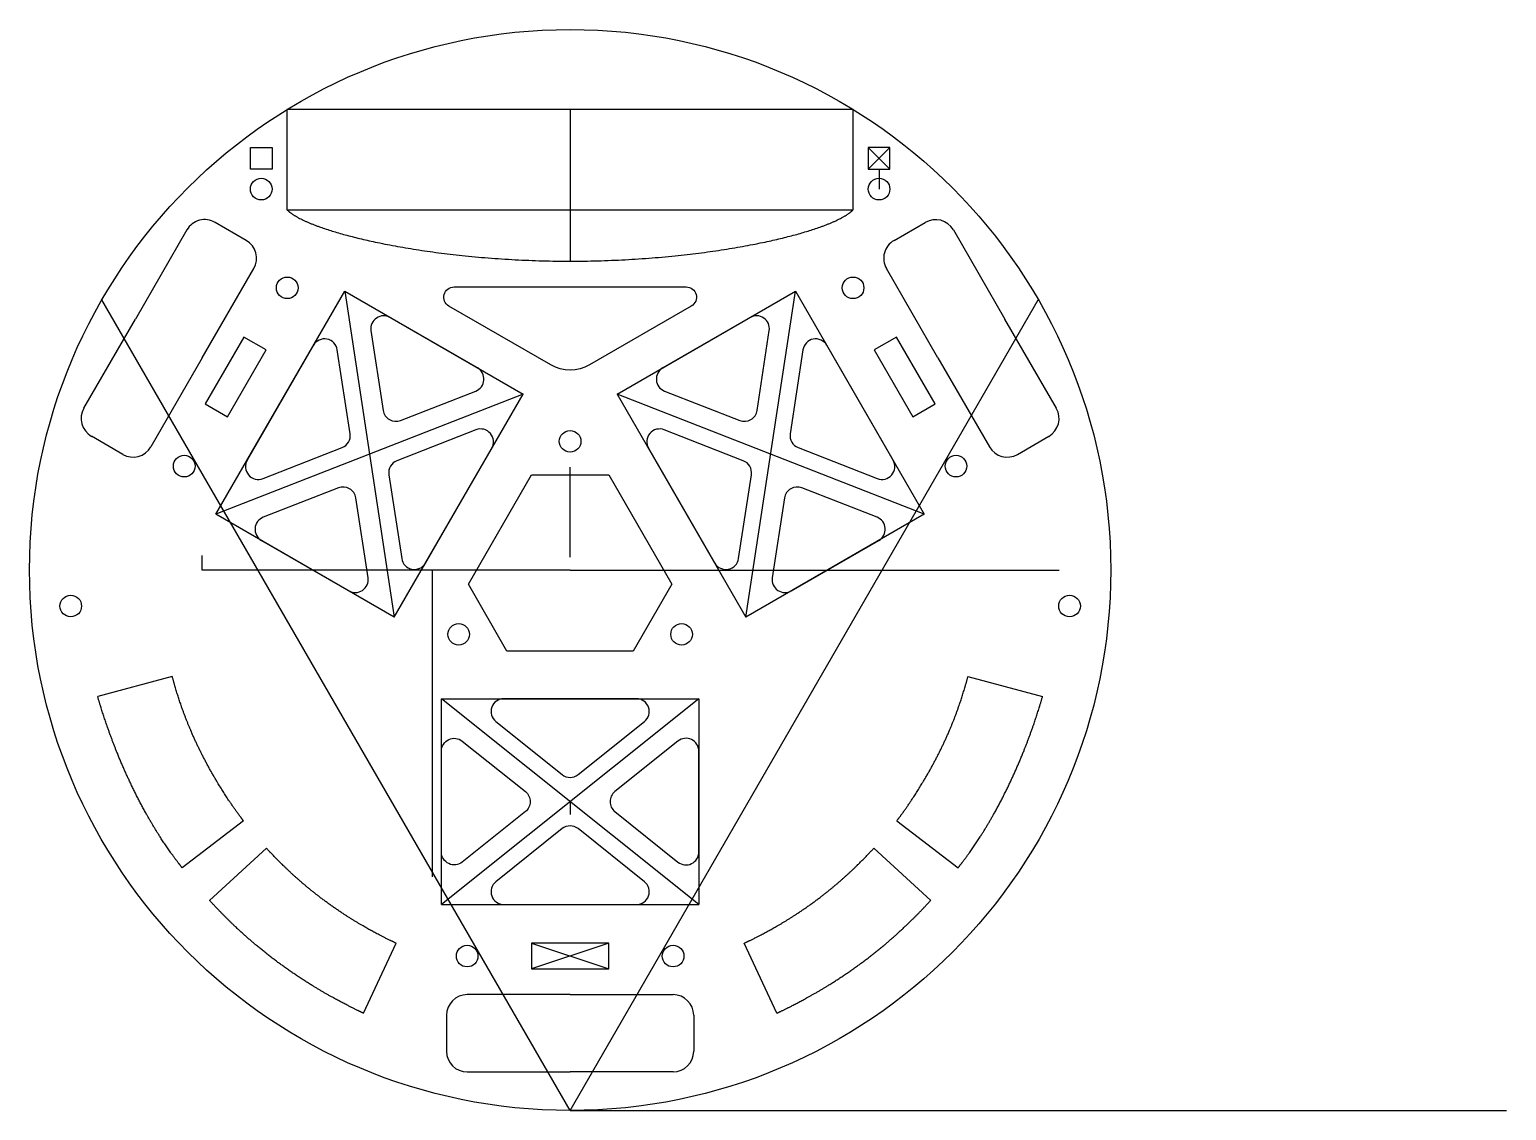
# Model space of a CAD drawing. Header units: millimetres. Extents: x -105 to 182, y -105 to 105.
import ezdxf

# ---------------------------------------------------------------- set-up
doc = ezdxf.new("R2010")
doc.units = ezdxf.units.MM
doc.layers.get('0').update_dxf_attribs({"linetype": 'CONTINUOUS'})

msp = doc.modelspace()

# ---------------------------------------------------------------- linework, layer by layer
for p, q in [((0, 89.44), (0, 60)), ((62.1, 82.1), (57.9, 77.9)), ((57.9, 82.1), (62.1, 77.9)), ((60, 77.9), (60, 74)), ((-74.44, 66.07), (-84.44, 48.75)), ((-62.91, 64.03), (-68.97, 67.53)), ((62.91, 64.03), (68.97, 67.53)), ((74.44, 66.07), (84.44, 48.75)), ((-71.45, 41.25), (-61.45, 58.57)), ((71.45, 41.25), (61.45, 58.57)), ((0, -105), (-90.93, 52.5)), ((-43.79, 54.15), (-9.15, 34.15)), ((0, -105), (90.93, 52.5)), ((9.15, 34.15), (43.79, 54.15)), ((-94.44, 31.43), (-84.44, 48.75)), ((94.44, 31.43), (84.44, 48.75)), ((-71.45, 41.25), (-81.45, 23.93)), ((71.45, 41.25), (81.45, 23.93)), ((-86.91, 22.47), (-92.97, 25.97)), ((86.91, 22.47), (92.97, 25.97)), ((0, 2.5), (0, 20)), ((-34.15, -9.15), (-68.79, 10.85)), ((68.79, 10.85), (34.15, -9.15)), ((-71.5, 0), (-71.5, 2.8)), ((0, 0), (-71.5, 0)), ((0, 0), (-26.79, 0)), ((-26.79, 0), (-26.79, -59.61)), ((0, 0), (95, 0)), ((0, 0), (95, 0)), ((0, 0), (95, 0)), ((0, 0), (95, 0)), ((0, 0), (95, 0)), ((-77.27, -20.71), (-91.76, -24.59)), ((77.27, -20.71), (91.76, -24.59)), ((-25, -65), (-25, -25)), ((25, -25), (25, -65)), ((0, -45), (0, -47.5)), ((-63.47, -48.7), (-75.37, -57.83)), ((63.47, -48.7), (75.37, -57.83)), ((-70.04, -64.18), (-58.98, -54.05)), ((70.04, -64.18), (58.98, -54.05)), ((-40.15, -86.1), (-33.81, -72.5)), ((7.5, -72.5), (-7.5, -77.5)), ((-7.5, -72.5), (7.5, -77.5)), ((40.15, -86.1), (33.81, -72.5)), ((0, -82.5), (-20, -82.5)), ((0, -82.5), (20, -82.5)), ((-24, -86.5), (-24, -93.5)), ((24, -86.5), (24, -93.5)), ((-20, -97.5), (0, -97.5)), ((20, -97.5), (0, -97.5)), ((0, -105), (181.87, -105)), ((0, -105), (181.87, -105))]:
    msp.add_line(p, q)
for points in [[(0, 70), (55, 70), (55, 89.44), (-55, 89.44), (-55, 70)], [(-62.1, 77.9), (-62.1, 82.1), (-57.9, 82.1), (-57.9, 77.9)], [(62.1, 82.1), (57.9, 82.1), (57.9, 77.9), (62.1, 77.9)], [(-68.79, 10.85), (-43.79, 54.15), (-34.15, -9.15), (-9.15, 34.15)], [(43.79, 54.15), (68.79, 10.85), (9.15, 34.15), (34.15, -9.15)], [(-66.54, 29.75), (-59.04, 42.75), (-63.37, 45.25), (-70.87, 32.25)], [(59.04, 42.75), (66.54, 29.75), (70.87, 32.25), (63.37, 45.25)], [(-7.5, 18.5), (7.5, 18.5), (19.77, -2.75), (12.27, -15.75), (-12.27, -15.75), (-19.77, -2.75)], [(25, -65), (-25, -25), (25, -25), (-25, -65)], [(7.5, -72.5), (-7.5, -72.5), (-7.5, -77.5), (7.5, -77.5)]]:
    msp.add_lwpolyline(points, close=True)
for points in [[(0, 55), (22.54, 55, -0.767327), (23.54, 51.27), (3.75, 39.84, -0.267949), (-3.75, 39.84), (-23.54, 51.27, -0.767327), (-22.54, 55)], [(-34.96, 49.05, 0.62888), (-38.68, 46.51), (-36.32, 31, 0.480625), (-32.94, 29.05), (-18.33, 34.76, 0.62888), (-17.99, 39.25)], [(34.96, 49.05), (17.99, 39.25, 0.62888), (18.33, 34.76), (32.94, 29.05, 0.480625), (36.32, 31), (38.68, 46.51, 0.62888)], [(-45.22, 42.77, 0.708958), (-49.86, 43.65), (-62.73, 21.35, 0.708958), (-59.65, 17.77), (-44.3, 23.77, 0.350781), (-42.74, 26.48)], [(59.65, 17.77, 0.708958), (62.73, 21.35), (49.86, 43.65, 0.708958), (45.22, 42.77), (42.74, 26.48, 0.350781), (44.3, 23.77)], [(-35.21, 18.52), (-32.72, 2.23, 0.708958), (-28.09, 1.35), (-15.21, 23.65, 0.708958), (-18.29, 27.23), (-33.64, 21.23, 0.350781)], [(33.64, 21.23), (18.29, 27.23, 0.708958), (15.21, 23.65), (28.09, 1.35, 0.708958), (32.72, 2.23), (35.21, 18.52, 0.350781)], [(-59.96, 5.75), (-42.99, -4.05, 0.62888), (-39.26, -1.51), (-41.63, 14, 0.480625), (-45.01, 15.95), (-59.62, 10.24, 0.62888)], [(59.96, 5.75, 0.62888), (59.62, 10.24), (45.01, 15.95, 0.480625), (41.63, 14), (39.26, -1.51, 0.62888), (42.99, -4.05)], [(-14.43, -29.45), (-1.56, -39.75, 0.350781), (1.56, -39.75), (14.43, -29.45, 0.708958), (12.87, -25), (-12.87, -25, 0.708958)], [(-20.94, -33.25), (-8.69, -43.05, -0.480625), (-8.69, -46.95), (-20.94, -56.75, -0.62888), (-25, -54.8), (-25, -35.2, -0.62888)], [(20.94, -33.25), (8.69, -43.05, 0.480625), (8.69, -46.95), (20.94, -56.75, 0.62888), (25, -54.8), (25, -35.2, 0.62888)], [(14.43, -60.55), (1.56, -50.25, 0.350781), (-1.56, -50.25), (-14.43, -60.55, 0.708958), (-12.87, -65), (12.87, -65, 0.708958)]]:
    msp.add_lwpolyline(points, format="xyb", close=True)
for centre, radius in [((0, 0), 105), ((-60, 74), 2.1), ((60, 74), 2.1), ((-54.95, 54.82), 2.1), ((54.95, 54.82), 2.1), ((0, 25), 2.1), ((-74.95, 20.18), 2.1), ((74.95, 20.18), 2.1), ((-97, -7), 2.1), ((97, -7), 2.1), ((-21.65, -12.5), 2.1), ((21.65, -12.5), 2.1), ((-20, -75), 2.1), ((20, -75), 2.1)]:
    msp.add_circle(centre, radius)
for centre, start, end in [((-70.97, 64.07), 60, 150), ((70.97, 64.07), 30, 120), ((-64.91, 60.57), -30, 60), ((64.91, 60.57), 120, 210), ((-90.97, 29.43), 150, 240), ((90.97, 29.43), -60, 30), ((-84.91, 25.93), 240, 330), ((84.91, 25.93), 210, 300), ((-20, -86.5), 90, 180), ((20, -86.5), 0, 90), ((-20, -93.5), 180, 270), ((20, -93.5), 270, 360)]:
    msp.add_arc(centre, 4, start, end)
for points in [[(-55, 70), (-54.46, 69.46), (-52.95, 68.36), (-49.42, 66.69), (-42.3, 64.47), (-30.13, 62.02), (-15.65, 60.32), (0, 59.69), (15.65, 60.32), (30.13, 62.02), (42.3, 64.47), (49.42, 66.69), (52.95, 68.36), (54.46, 69.46), (55, 70)], [(-63.47, -48.7), (-64.05, -47.94), (-65.23, -46.35), (-67.01, -43.75), (-69.41, -39.9), (-72.34, -34.45), (-74.51, -29.47), (-75.97, -25.29), (-76.85, -22.27), (-77.27, -20.71)], [(63.47, -48.7), (64.05, -47.94), (65.23, -46.35), (67.01, -43.75), (69.41, -39.9), (72.34, -34.45), (74.51, -29.47), (75.97, -25.29), (76.85, -22.27), (77.27, -20.71)], [(-75.37, -57.83), (-76.2, -56.78), (-77.83, -54.64), (-80.13, -51.25), (-82.98, -46.44), (-86.23, -39.92), (-88.6, -34.21), (-90.24, -29.56), (-91.27, -26.28), (-91.76, -24.59)], [(75.37, -57.83), (76.2, -56.78), (77.83, -54.64), (80.13, -51.25), (82.98, -46.44), (86.23, -39.92), (88.6, -34.21), (90.24, -29.56), (91.27, -26.28), (91.76, -24.59)], [(-33.81, -72.5), (-34.95, -71.97), (-37.18, -70.88), (-40.4, -69.14), (-44.48, -66.64), (-49.36, -63.13), (-53.2, -59.89), (-56.09, -57.12), (-58.02, -55.1), (-58.98, -54.05)], [(33.81, -72.5), (34.95, -71.97), (37.18, -70.88), (40.4, -69.14), (44.48, -66.64), (49.36, -63.13), (53.2, -59.89), (56.09, -57.12), (58.02, -55.1), (58.98, -54.05)], [(-40.15, -86.1), (-41.27, -85.58), (-43.52, -84.48), (-46.95, -82.66), (-51.59, -79.92), (-57.52, -75.84), (-62.4, -71.85), (-66.18, -68.28), (-68.74, -65.6), (-70.04, -64.18)], [(40.15, -86.1), (41.27, -85.58), (43.52, -84.48), (46.95, -82.66), (51.59, -79.92), (57.52, -75.84), (62.4, -71.85), (66.18, -68.28), (68.74, -65.6), (70.04, -64.18)]]:
    msp.add_open_spline(points, degree=5)

doc.saveas('drawing.dxf')
